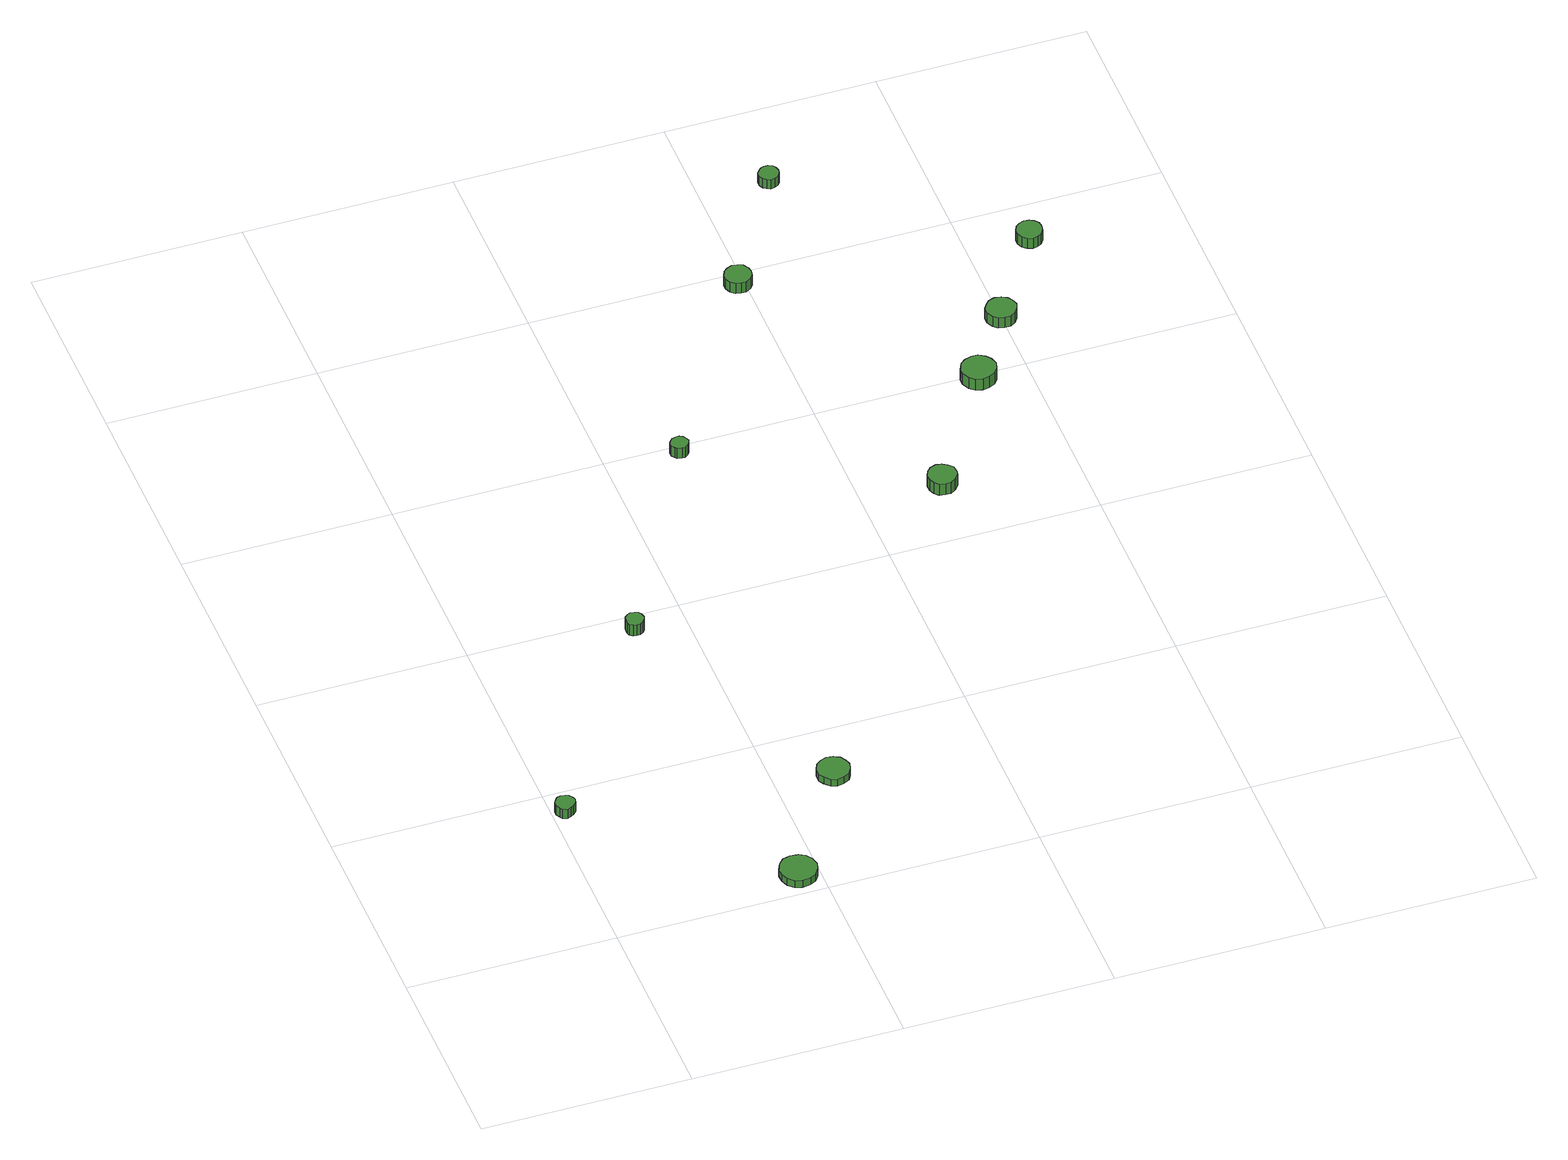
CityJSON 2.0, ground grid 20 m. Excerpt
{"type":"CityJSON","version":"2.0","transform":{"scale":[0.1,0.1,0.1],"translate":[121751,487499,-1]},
"CityObjects":{
"tree1":{"type":"SolitaryVegetationObject","attributes":{"function":"something"},"geometry":[{"type":"MultiSurface","lod":"1","boundaries":[[[0,1,2,3,4,5,6,7,8,9,10,11,12,13,14]],[[15,16,17,18,19,20,21,22,23,24,25,26,27,28,29]],[[0,29,28,1]],[[1,28,27,2]],[[2,27,26,3]],[[3,26,25,4]],[[4,25,24,5]],[[5,24,23,6]],[[6,23,22,7]],[[7,22,21,8]],[[8,21,20,9]],[[9,20,19,10]],[[10,19,18,11]],[[11,18,17,12]],[[12,17,16,13]],[[13,16,15,14]],[[14,15,29,0]]]}]},
"tree2":{"type":"SolitaryVegetationObject","attributes":{"function":"something"},"geometry":[{"type":"MultiSurface","lod":"1","boundaries":[[[30,31,32,33,34,35,36,37,38,39,40,41,42,43,44]],[[45,46,47,48,49,50,51,52,53,54,55,56,57,58,59]],[[30,59,58,31]],[[31,58,57,32]],[[32,57,56,33]],[[33,56,55,34]],[[34,55,54,35]],[[35,54,53,36]],[[36,53,52,37]],[[37,52,51,38]],[[38,51,50,39]],[[39,50,49,40]],[[40,49,48,41]],[[41,48,47,42]],[[42,47,46,43]],[[43,46,45,44]],[[44,45,59,30]]]}]},
"tree3":{"type":"SolitaryVegetationObject","attributes":{"function":"something"},"geometry":[{"type":"MultiSurface","lod":"1","boundaries":[[[60,61,62,63,64,65,66,67,68,69,70,71,72,73,74]],[[75,76,77,78,79,80,81,82,83,84,85,86,87,88,89]],[[60,89,88,61]],[[61,88,87,62]],[[62,87,86,63]],[[63,86,85,64]],[[64,85,84,65]],[[65,84,83,66]],[[66,83,82,67]],[[67,82,81,68]],[[68,81,80,69]],[[69,80,79,70]],[[70,79,78,71]],[[71,78,77,72]],[[72,77,76,73]],[[73,76,75,74]],[[74,75,89,60]]]}]},
"tree4":{"type":"SolitaryVegetationObject","attributes":{"function":"something"},"geometry":[{"type":"MultiSurface","lod":"1","boundaries":[[[90,91,92,93,94,95,96,97,98,99,100,101,102,103,104]],[[105,106,107,108,109,110,111,112,113,114,115,116,117,118,119]],[[90,119,118,91]],[[91,118,117,92]],[[92,117,116,93]],[[93,116,115,94]],[[94,115,114,95]],[[95,114,113,96]],[[96,113,112,97]],[[97,112,111,98]],[[98,111,110,99]],[[99,110,109,100]],[[100,109,108,101]],[[101,108,107,102]],[[102,107,106,103]],[[103,106,105,104]],[[104,105,119,90]]]}]},
"tree5":{"type":"SolitaryVegetationObject","attributes":{"function":"something"},"geometry":[{"type":"MultiSurface","lod":"1","boundaries":[[[120,121,122,123,124,125,126,127,128,129,130,131,132,133,134]],[[135,136,137,138,139,140,141,142,143,144,145,146,147,148,149]],[[120,149,148,121]],[[121,148,147,122]],[[122,147,146,123]],[[123,146,145,124]],[[124,145,144,125]],[[125,144,143,126]],[[126,143,142,127]],[[127,142,141,128]],[[128,141,140,129]],[[129,140,139,130]],[[130,139,138,131]],[[131,138,137,132]],[[132,137,136,133]],[[133,136,135,134]],[[134,135,149,120]]]}]},
"tree6":{"type":"SolitaryVegetationObject","attributes":{"function":"something"},"geometry":[{"type":"MultiSurface","lod":"1","boundaries":[[[150,151,152,153,154,155,156,157,158,159,160,161,162,163,164]],[[165,166,167,168,169,170,171,172,173,174,175,176,177,178,179]],[[150,179,178,151]],[[151,178,177,152]],[[152,177,176,153]],[[153,176,175,154]],[[154,175,174,155]],[[155,174,173,156]],[[156,173,172,157]],[[157,172,171,158]],[[158,171,170,159]],[[159,170,169,160]],[[160,169,168,161]],[[161,168,167,162]],[[162,167,166,163]],[[163,166,165,164]],[[164,165,179,150]]]}]},
"tree7":{"type":"SolitaryVegetationObject","attributes":{"function":"something"},"geometry":[{"type":"MultiSurface","lod":"1","boundaries":[[[180,181,182,183,184,185,186,187,188,189,190,191,192,193,194]],[[195,196,197,198,199,200,201,202,203,204,205,206,207,208,209]],[[180,209,208,181]],[[181,208,207,182]],[[182,207,206,183]],[[183,206,205,184]],[[184,205,204,185]],[[185,204,203,186]],[[186,203,202,187]],[[187,202,201,188]],[[188,201,200,189]],[[189,200,199,190]],[[190,199,198,191]],[[191,198,197,192]],[[192,197,196,193]],[[193,196,195,194]],[[194,195,209,180]]]}]},
"tree8":{"type":"SolitaryVegetationObject","attributes":{"function":"something"},"geometry":[{"type":"MultiSurface","lod":"1","boundaries":[[[210,211,212,213,214,215,216,217,218,219,220,221,222,223,224]],[[225,226,227,228,229,230,231,232,233,234,235,236,237,238,239]],[[210,239,238,211]],[[211,238,237,212]],[[212,237,236,213]],[[213,236,235,214]],[[214,235,234,215]],[[215,234,233,216]],[[216,233,232,217]],[[217,232,231,218]],[[218,231,230,219]],[[219,230,229,220]],[[220,229,228,221]],[[221,228,227,222]],[[222,227,226,223]],[[223,226,225,224]],[[224,225,239,210]]]}]},
"tree9":{"type":"SolitaryVegetationObject","attributes":{"function":"something"},"geometry":[{"type":"MultiSurface","lod":"1","boundaries":[[[240,241,242,243,244,245,246,247,248,249,250,251,252,253,254]],[[255,256,257,258,259,260,261,262,263,264,265,266,267,268,269]],[[240,269,268,241]],[[241,268,267,242]],[[242,267,266,243]],[[243,266,265,244]],[[244,265,264,245]],[[245,264,263,246]],[[246,263,262,247]],[[247,262,261,248]],[[248,261,260,249]],[[249,260,259,250]],[[250,259,258,251]],[[251,258,257,252]],[[252,257,256,253]],[[253,256,255,254]],[[254,255,269,240]]]}]},
"tree10":{"type":"SolitaryVegetationObject","attributes":{"function":"something"},"geometry":[{"type":"MultiSurface","lod":"1","boundaries":[[[270,271,272,273,274,275,276,277,278,279,280,281,282,283,284]],[[285,286,287,288,289,290,291,292,293,294,295,296,297,298,299]],[[270,299,298,271]],[[271,298,297,272]],[[272,297,296,273]],[[273,296,295,274]],[[274,295,294,275]],[[275,294,293,276]],[[276,293,292,277]],[[277,292,291,278]],[[278,291,290,279]],[[279,290,289,280]],[[280,289,288,281]],[[281,288,287,282]],[[282,287,286,283]],[[283,286,285,284]],[[284,285,299,270]]]}]},
"tree11":{"type":"SolitaryVegetationObject","attributes":{"function":"something"},"geometry":[{"type":"MultiSurface","lod":"1","boundaries":[[[300,301,302,303,304,305,306,307,308,309,310,311,312,313,314]],[[315,316,317,318,319,320,321,322,323,324,325,326,327,328,329]],[[300,329,328,301]],[[301,328,327,302]],[[302,327,326,303]],[[303,326,325,304]],[[304,325,324,305]],[[305,324,323,306]],[[306,323,322,307]],[[307,322,321,308]],[[308,321,320,309]],[[309,320,319,310]],[[310,319,318,311]],[[311,318,317,312]],[[312,317,316,313]],[[313,316,315,314]],[[314,315,329,300]]]}]}
},
"vertices":[
[22,174,18],[21,177,18],[18,181,18],[15,182,18],[11,183,18],[7,182,18],[5,179,18],[3,176,18],[3,172,18],[5,168,18],[7,165,18],[11,164,18],[15,165,18],[18,167,18],[21,170,18],[21,170,7],[18,167,7],[15,165,7],[11,164,7],[7,165,7],[5,168,7],[3,172,7],[3,176,7],[5,179,7],[7,182,7],[11,183,7],[15,182,7],[18,181,7],[21,177,7],[22,174,7],
[198,24,15],[196,32,15],[192,38,15],[186,41,15],[178,42,15],[171,40,15],[166,35,15],[163,28,15],[163,21,15],[166,14,15],[171,9,15],[178,7,15],[186,8,15],[192,11,15],[196,17,15],[196,17,7],[192,11,7],[186,8,7],[178,7,7],[171,9,7],[166,14,7],[163,21,7],[163,28,7],[166,35,7],[171,40,7],[178,42,7],[186,41,7],[192,38,7],[196,32,7],[198,24,7],
[159,376,25],[158,380,25],[156,383,25],[153,384,25],[149,385,25],[146,384,25],[143,381,25],[142,378,25],[142,374,25],[143,371,25],[146,369,25],[149,368,25],[153,368,25],[156,370,25],[158,373,25],[158,373,12],[156,370,12],[153,368,12],[149,368,12],[146,369,12],[143,371,12],[142,374,12],[142,378,12],[143,381,12],[146,384,12],[149,385,12],[153,384,12],[156,383,12],[158,380,12],[159,376,12],
[270,140,15],[268,146,15],[265,151,15],[259,154,15],[253,155,15],[247,153,15],[242,149,15],[239,143,15],[239,136,15],[242,131,15],[247,126,15],[253,124,15],[259,125,15],[265,128,15],[268,133,15],[268,133,7],[265,128,7],[259,125,7],[253,124,7],[247,126,7],[242,131,7],[239,136,7],[239,143,7],[242,149,7],[247,153,7],[253,155,7],[259,154,7],[265,151,7],[268,146,7],[270,140,7],
[276,587,23],[275,590,23],[273,593,23],[270,595,23],[267,595,23],[263,594,23],[261,592,23],[259,589,23],[259,585,23],[261,582,23],[263,580,23],[267,579,23],[270,579,23],[273,581,23],[275,583,23],[275,583,11],[273,581,11],[270,579,11],[267,579,11],[263,580,11],[261,582,11],[259,585,11],[259,589,11],[261,592,11],[263,594,11],[267,595,11],[270,595,11],[273,593,11],[275,590,11],[276,587,11],
[487,465,26],[486,471,26],[482,475,26],[477,478,26],[472,479,26],[466,477,26],[462,473,26],[460,468,26],[460,462,26],[462,457,26],[466,453,26],[472,452,26],[477,452,26],[482,455,26],[486,460,26],[486,460,13],[482,455,13],[477,452,13],[472,452,13],[466,453,13],[462,457,13],[460,462,13],[460,468,13],[462,473,13],[466,477,13],[472,479,13],[477,478,13],[482,475,13],[486,471,13],[487,465,13],
[406,785,19],[405,790,19],[402,795,19],[397,797,19],[392,798,19],[387,796,19],[383,793,19],[381,788,19],[381,783,19],[383,778,19],[387,774,19],[392,773,19],[397,773,19],[402,776,19],[405,780,19],[405,780,7],[402,776,7],[397,773,7],[392,773,7],[387,774,7],[383,778,7],[381,783,7],[381,788,7],[383,793,7],[387,796,7],[392,798,7],[397,797,7],[402,795,7],[405,790,7],[406,785,7],
[571,596,19],[569,603,19],[565,608,19],[559,612,19],[553,612,19],[546,610,19],[541,606,19],[538,599,19],[538,593,19],[541,586,19],[546,582,19],[553,580,19],[559,581,19],[565,584,19],[569,589,19],[569,589,6],[565,584,6],[559,581,6],[553,580,6],[546,582,6],[541,586,6],[538,593,6],[538,599,6],[541,606,6],[546,610,6],[553,612,6],[559,612,6],[565,608,6],[569,603,6],[571,596,6],
[474,904,19],[473,908,19],[471,911,19],[467,913,19],[463,913,19],[460,912,19],[457,909,19],[455,906,19],[455,902,19],[457,898,19],[460,896,19],[463,894,19],[467,895,19],[471,897,19],[473,900,19],[473,900,8],[471,897,8],[467,895,8],[463,894,8],[460,896,8],[457,898,8],[455,902,8],[455,906,8],[457,909,8],[460,912,8],[463,913,8],[467,913,8],[471,911,8],[473,908,8],[474,904,8],
[615,666,18],[613,672,18],[610,676,18],[605,679,18],[599,680,18],[593,678,18],[589,674,18],[586,669,18],[586,663,18],[589,657,18],[593,653,18],[599,652,18],[605,652,18],[610,655,18],[613,660,18],[613,660,6],[610,655,6],[605,652,6],[599,652,6],[593,653,6],[589,657,6],[586,663,6],[586,669,6],[589,674,6],[593,678,6],[599,680,6],[605,679,6],[610,676,6],[613,672,6],[615,666,6],
[671,756,18],[670,761,18],[667,765,18],[663,767,18],[658,768,18],[653,766,18],[649,763,18],[647,758,18],[647,753,18],[649,748,18],[653,745,18],[658,743,18],[663,744,18],[667,746,18],[670,751,18],[670,751,6],[667,746,6],[663,744,6],[658,743,6],[653,745,6],[649,748,6],[647,753,6],[647,758,6],[649,763,6],[653,766,6],[658,768,6],[663,767,6],[667,765,6],[670,761,6],[671,756,6]
]}
